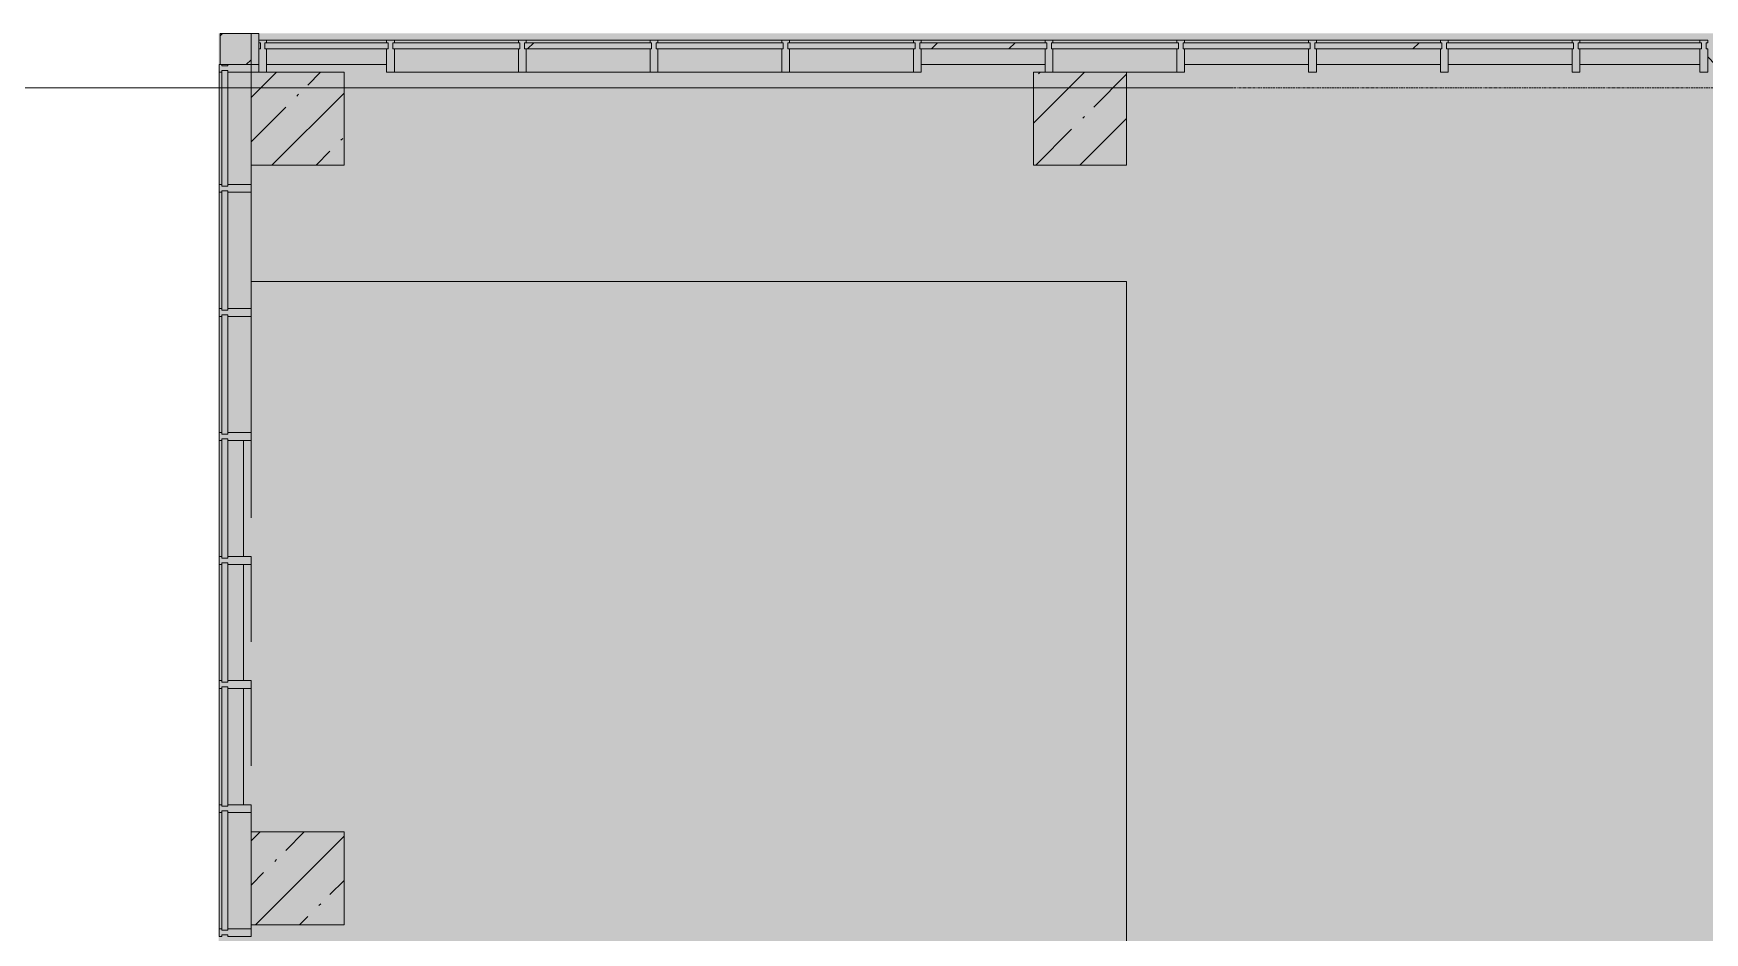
# Model space of a CAD drawing. Header units: millimetres. Extents: x -3917 to 185442, y -8553 to 29000.
# Drawn here: x 61087 to 71872, y 21550 to 27350 of the extents above; entities that cross this region are included whole.
import ezdxf

# ---------------------------------------------------------------- set-up
doc = ezdxf.new("R2010")
doc.units = ezdxf.units.MM
doc.linetypes.add('200_ШТРИХ__ш1_п0_6_', pattern=[800, 500, -300])
doc.linetypes.add('Осевая', pattern=[31.75, 6.35, -4.7625, 15.875, -4.7625])
doc.layers.add('A-DETL-GENF-1', color=7, linetype='Continuous', lineweight=9, true_color=0xc0c0c0, transparency=0.4)
for name, color, linetype, lineweight in [('A-DETL-MBND-1', 7, '200_ШТРИХ__ш1_п0_6_', 9), ('A-GLAZ-CURT-3', 7, 'Continuous', 5), ('A-WALL-4', 7, 'Continuous', 5), ('S-COLS-4', 7, 'Continuous', 5), ('Оси', 7, 'Continuous', 9), ('Оси-2', 7, 'Осевая', 9)]:
    doc.layers.add(name, color=color, linetype=linetype, lineweight=lineweight)
for name, color, linetype, lineweight, true_color in [('A-FLOR-1', 7, 'Continuous', 5, 0xb7b7b7), ('A-GLAZ-CURT-2', 7, 'Continuous', 5, 0x737373), ('A-GLAZ-CWMG-2', 7, 'Continuous', 5, 0x737373), ('A-GLAZ-CWMG-3', 7, 'Continuous', 5, 0x383e42), ('A-WALL-6', 7, 'Continuous', 5, 0x737373), ('S-COLS-3', 7, 'Continuous', 5, 0x737373)]:
    doc.layers.add(name, color=color, linetype=linetype, lineweight=lineweight, true_color=true_color)

# ---------------------------------------------------------------- blocks, each defined once
blk = doc.blocks.new('Прямоугольный импост - Импост структурный с накладкой - 190мм-22856805-2_10_1_птичка')
at = {"layer": 'A-GLAZ-CWMG-2'}
for p, q in [((0, 17), (-50, 17)), ((-50, 17), (-50, 0)), ((-50, 0), (-40, 0)), ((-40, 0), (-40, -40)), ((-10, -40), (-10, 0)), ((-10, 0), (0, 0)), ((0, 11), (0, 17)), ((-40, -40), (-50, -40)), ((-50, -40), (-50, -190)), ((0, -40), (-10, -40)), ((-50, -190), (0, -190))]:
    blk.add_line(p, q, dxfattribs=at)
blk = doc.blocks.new('Системная панель - Стекло - 40мм-22858580-2_10_1_птичка')
at = {"layer": 'A-GLAZ-CURT-2'}
for p, q in [((372.5, 40), (-372.5, 40)), ((-372.5, 40), (-372.5, 0)), ((-372.5, 0), (372.5, 0)), ((372.5, 0), (372.5, 40))]:
    blk.add_line(p, q, dxfattribs=at)
blk = doc.blocks.new('Системная панель - Стекло - 40мм-V110-2_10_1_птичка')
at = {"layer": 'A-GLAZ-CURT-2'}
for p, q in [((385, 40), (-385, 40)), ((-385, 40), (-385, 0)), ((-385, 0), (385, 0)), ((385, 0), (385, 40))]:
    blk.add_line(p, q, dxfattribs=at)
blk = doc.blocks.new('Прямоугольный импост - Импост структурный с накладкой - 190мм-22856798-2_10_1_птичка')
at = {"layer": 'A-GLAZ-CWMG-2'}
for p, q in [((-25, 0), (-25, 17)), ((-25, 17), (25, 17)), ((-15, 0), (-25, 0)), ((-15, -40), (-15, 0)), ((25, 0), (15, 0)), ((15, 0), (15, -40)), ((25, 17), (25, 0)), ((-25, -190), (-25, -40)), ((-25, -40), (-15, -40)), ((15, -40), (25, -40)), ((25, -40), (25, -190)), ((25, -190), (-25, -190))]:
    blk.add_line(p, q, dxfattribs=at)
blk = doc.blocks.new('Прямоугольный импост - Импост структурный с накладкой - 160мм-22858437-2_10_1_птичка')
at = {"layer": 'A-GLAZ-CWMG-2'}
for p, q in [((3854, 23925), (3854, 23175)), ((4011, 23925), (4011, 23175))]:
    blk.add_line(p, q, dxfattribs=at)
blk = doc.blocks.new('Системная панель - Стекло - 40мм-V111-2_10_1_птичка')
at = {"layer": 'A-GLAZ-CURT-2'}
for p, q in [((385, 40), (-385, 40)), ((-385, 40), (-385, 0)), ((-385, 0), (385, 0)), ((385, 0), (385, 40))]:
    blk.add_line(p, q, dxfattribs=at)
blk = doc.blocks.new('Системная панель - Стекло - 40мм-V112-2_10_1_птичка')
at = {"layer": 'A-GLAZ-CURT-3'}
h = blk.add_hatch(dxfattribs=at)
h.set_pattern_fill('FP_138', color=256, style=0, pattern_type=2)
h.set_pattern_definition([(135, (23850.1, -4371.1), (-1414.21, -1414.21), [1000, -3000]), (135, (24350.1, -5371.1), (-1414.21, -1414.21), [3000, -1000]), (135, (24850.1, -3371.1), (-1414.21, -1414.21), [1000, -3000])])
h.paths.add_polyline_path([(385, 40), (-385, 40), (-385, 0), (385, 0)])
at = {"layer": 'A-GLAZ-CURT-2'}
for p, q in [((385, 40), (-385, 40)), ((-385, 40), (-385, 0)), ((-385, 0), (385, 0)), ((385, 0), (385, 40))]:
    blk.add_line(p, q, dxfattribs=at)
blk = doc.blocks.new('Системная панель - Стекло - 40мм-22856069-2_10_1_птичка')
at = {"layer": 'A-GLAZ-CURT-2'}
for p, q in [((397.5, 0), (-397.5, 0)), ((-397.5, 0), (-397.5, -40)), ((397.5, -40), (397.5, 0)), ((-397.5, -40), (397.5, -40))]:
    blk.add_line(p, q, dxfattribs=at)
blk = doc.blocks.new('Системная панель - Стекло - 40мм-22856070-2_10_1_птичка')
at = {"layer": 'A-GLAZ-CURT-3'}
h = blk.add_hatch(dxfattribs=at)
h.set_pattern_fill('FP_139', color=256, style=0, pattern_type=2)
h.set_pattern_definition([(45, (-9285, -26790), (-1414.21, 1414.21), [1000, -3000]), (45, (-10285, -27290), (-1414.21, 1414.21), [3000, -1000]), (45, (-8285, -27790), (-1414.21, 1414.21), [1000, -3000])])
h.paths.add_polyline_path([(410, -40), (410, 0), (-410, 0), (-410, -40)])
at = {"layer": 'A-GLAZ-CURT-2'}
for p, q in [((410, 0), (-410, 0)), ((-410, 0), (-410, -40)), ((-410, -40), (410, -40)), ((410, -40), (410, 0))]:
    blk.add_line(p, q, dxfattribs=at)
blk = doc.blocks.new('Системная панель - Стекло - 40мм-V113-2_10_1_птичка')
at = {"layer": 'A-GLAZ-CURT-2'}
for p, q in [((410, 0), (-410, 0)), ((-410, 0), (-410, -40)), ((-410, -40), (410, -40)), ((410, -40), (410, 0))]:
    blk.add_line(p, q, dxfattribs=at)
blk = doc.blocks.new('Системная панель - Стекло - 40мм-22856305-2_10_1_птичка')
at = {"layer": 'A-GLAZ-CURT-3'}
h = blk.add_hatch(dxfattribs=at)
h.set_pattern_fill('FP_140', color=256, style=0, pattern_type=2)
h.set_pattern_definition([(45, (-11835.1, -26790), (-1414.21, 1414.21), [1000, -3000]), (45, (-12835.1, -27290), (-1414.21, 1414.21), [3000, -1000]), (45, (-10835.1, -27790), (-1414.21, 1414.21), [1000, -3000])])
h.paths.add_polyline_path([(410, -40), (410, 0), (-410, 0), (-410, -40)])
at = {"layer": 'A-GLAZ-CURT-2'}
for p, q in [((410, 0), (-410, 0)), ((-410, 0), (-410, -40)), ((-410, -40), (410, -40)), ((410, -40), (410, 0))]:
    blk.add_line(p, q, dxfattribs=at)
blk = doc.blocks.new('Системная панель - Стекло - 40мм-V114-2_10_1_птичка')
at = {"layer": 'A-GLAZ-CURT-2'}
for p, q in [((410, 0), (-410, 0)), ((-410, 0), (-410, -40)), ((-410, -40), (410, -40)), ((410, -40), (410, 0))]:
    blk.add_line(p, q, dxfattribs=at)
blk = doc.blocks.new('Системная панель - Стекло - 40мм-V115-2_10_1_птичка')
at = {"layer": 'A-GLAZ-CURT-2'}
for p, q in [((397.5, 0), (-397.5, 0)), ((-397.5, 0), (-397.5, -40)), ((397.5, -40), (397.5, 0)), ((-397.5, -40), (397.5, -40))]:
    blk.add_line(p, q, dxfattribs=at)
blk = doc.blocks.new('Прямоугольный импост - Импост структурный с накладкой - 190мм-22856073-2_10_1_птичка')
at = {"layer": 'A-GLAZ-CWMG-2'}
for p, q in [((-50, 40), (-50, 190)), ((-50, 190), (0, 190)), ((0, 190), (0, 40)), ((-40, 40), (-50, 40)), ((-50, -17), (-50, 0)), ((-50, 0), (-40, 0)), ((-40, 0), (-40, 40)), ((-10, 40), (-10, 0)), ((0, 40), (-10, 40)), ((-10, 0), (0, 0)), ((0, 0), (0, -17)), ((0, -17), (-50, -17))]:
    blk.add_line(p, q, dxfattribs=at)
blk = doc.blocks.new('Прямоугольный импост - Импост структурный с накладкой - 160мм-22794259-2_10_1_птичка')
at = {"layer": 'A-GLAZ-CWMG-2'}
for p, q in [((4160, 27307), (4935, 27307)), ((4160, 27150), (4935, 27150))]:
    blk.add_line(p, q, dxfattribs=at)
blk = doc.blocks.new('Прямоугольный импост - Импост структурный с накладкой - 160мм-20149070-2_10_1_птичка')
at = {"layer": 'A-GLAZ-CWMG-2'}
for p, q in [((8385, 27307), (9185, 27307)), ((8385, 27150), (9185, 27150))]:
    blk.add_line(p, q, dxfattribs=at)
blk = doc.blocks.new('Прямоугольный импост - Импост структурный с накладкой - 160мм-22794460-2_10_1_птичка')
at = {"layer": 'A-GLAZ-CWMG-2'}
for p, q in [((10935, 27307), (11285, 27307)), ((10935, 27150), (11285, 27150))]:
    blk.add_line(p, q, dxfattribs=at)
blk = doc.blocks.new('Прямоугольный импост - Импост структурный с накладкой - 160мм-22794342-2_10_1_птичка')
at = {"layer": 'A-GLAZ-CWMG-2'}
for p, q in [((11285, 27307), (11735, 27307)), ((11285, 27150), (11735, 27150))]:
    blk.add_line(p, q, dxfattribs=at)
blk = doc.blocks.new('Прямоугольный импост - Импост структурный с накладкой - 190мм-22856065-2_10_1_птичка')
at = {"layer": 'A-GLAZ-CWMG-2'}
for p, q in [((-25, 40), (-25, 190)), ((-25, 190), (25, 190)), ((25, 190), (25, 40)), ((-15, 40), (-25, 40)), ((-25, -17), (-25, 0)), ((-25, 0), (-15, 0)), ((-15, 0), (-15, 40)), ((15, 40), (15, 0)), ((25, 40), (15, 40)), ((15, 0), (25, 0)), ((25, 0), (25, -17)), ((25, -17), (-25, -17))]:
    blk.add_line(p, q, dxfattribs=at)
blk = doc.blocks.new('Прямоугольный импост - Импост структурный с накладкой - 190мм-V116-2_10_1_птичка')
at = {"layer": 'A-GLAZ-CWMG-2'}
for p, q in [((-50, 190), (-50, 40)), ((0, 40), (0, 190)), ((-50, 40), (-40, 40)), ((-40, 0), (-50, 0)), ((-50, 0), (-50, -17)), ((-40, 40), (-40, 0)), ((-10, 0), (-10, 40)), ((-10, 40), (0, 40)), ((0, 0), (-10, 0)), ((0, -17), (0, 0)), ((-50, -17), (0, -17))]:
    blk.add_line(p, q, dxfattribs=at)
blk = doc.blocks.new('Системная панель - Стекло - 40мм-V141-2_10_1_птичка')
at = {"layer": 'A-GLAZ-CURT-3'}
h = blk.add_hatch(dxfattribs=at)
h.set_pattern_fill('FP_161', color=256, style=0, pattern_type=2)
h.set_pattern_definition([(135, (24650.1, -4371.1), (-1414.21, -1414.21), [1000, -3000]), (135, (25150.1, -5371.1), (-1414.21, -1414.21), [3000, -1000]), (135, (25650.1, -3371.1), (-1414.21, -1414.21), [1000, -3000])])
h.paths.add_polyline_path([(385, 40), (-385, 40), (-385, 0), (385, 0)])
at = {"layer": 'A-GLAZ-CURT-2'}
for p, q in [((385, 40), (-385, 40)), ((-385, 40), (-385, 0)), ((-385, 0), (385, 0)), ((385, 0), (385, 40))]:
    blk.add_line(p, q, dxfattribs=at)
blk = doc.blocks.new('Прямоугольный импост - Импост структурный с накладкой - 190мм-V142-2_10_1_птичка')
at = {"layer": 'A-GLAZ-CWMG-3'}
for points in [[(3871, 24775), (3871, 25525), (3854, 25525), (3854, 24775)], [(4061, 24775), (4061, 25525), (3911, 25525), (3911, 24775)]]:
    blk.add_hatch(color=256, dxfattribs=at).paths.add_polyline_path(points)
at = {"layer": 'A-GLAZ-CWMG-2'}
for p, q in [((3854, 25525), (3854, 24775)), ((4061, 25525), (4061, 24775))]:
    blk.add_line(p, q, dxfattribs=at)
blk = doc.blocks.new('Системная панель - Стекло - 40мм-V143-2_10_1_птичка')
at = {"layer": 'A-GLAZ-CURT-2'}
for p, q in [((410, 0), (-410, 0)), ((-410, 0), (-410, -40)), ((-410, -40), (410, -40)), ((410, -40), (410, 0))]:
    blk.add_line(p, q, dxfattribs=at)
blk = doc.blocks.new('Прямоугольный импост - Импост структурный с накладкой - 190мм-23186024-2_10_1_птичка')
at = {"layer": 'A-GLAZ-CWMG-3'}
for points in [[(9987, 27290), (10035, 27290), (10035, 27307), (9235, 27307), (9235, 27290)], [(9987, 27100), (10035, 27100), (10035, 27250), (9235, 27250), (9235, 27100), (9710, 27100)]]:
    blk.add_hatch(color=256, dxfattribs=at).paths.add_polyline_path(points)
at = {"layer": 'A-GLAZ-CWMG-2'}
for p, q in [((9235, 27307), (10035, 27307)), ((9710, 27100), (10035, 27100))]:
    blk.add_line(p, q, dxfattribs=at)
blk = doc.blocks.new('Прямоугольный импост - Импост структурный с накладкой - 190мм-V144-2_10_1_птичка')
at = {"layer": 'A-GLAZ-CWMG-2'}
for p, q in [((-25, 40), (-25, 190)), ((25, 190), (25, 40)), ((-15, 40), (-25, 40)), ((-25, -17), (-25, 0)), ((-25, 0), (-15, 0)), ((-15, 0), (-15, 40)), ((15, 40), (15, 0)), ((25, 40), (15, 40)), ((15, 0), (25, 0)), ((25, 0), (25, -17)), ((25, -17), (-25, -17))]:
    blk.add_line(p, q, dxfattribs=at)
blk = doc.blocks.new('Системная панель - Стекло - 40мм-V145-2_10_1_птичка')
at = {"layer": 'A-GLAZ-CURT-2'}
for p, q in [((410, 0), (-410, 0)), ((-410, 0), (-410, -40)), ((-410, -40), (410, -40)), ((410, -40), (410, 0))]:
    blk.add_line(p, q, dxfattribs=at)
blk = doc.blocks.new('Прямоугольный импост - Импост структурный с накладкой - 190мм-V146-2_10_1_птичка')
at = {"layer": 'A-GLAZ-CWMG-3'}
for points in [[(8132, 27290), (8335, 27290), (8335, 27307), (7535, 27307), (7535, 27290)], [(8132, 27100), (8335, 27100), (8335, 27250), (7535, 27250), (7535, 27100)]]:
    blk.add_hatch(color=256, dxfattribs=at).paths.add_polyline_path(points)
at = {"layer": 'A-GLAZ-CWMG-2'}
for p, q in [((7535, 27307), (8335, 27307)), ((7535, 27100), (8335, 27100))]:
    blk.add_line(p, q, dxfattribs=at)
blk = doc.blocks.new('Системная панель - Стекло - 40мм-V172-2_10_1_птичка')
at = {"layer": 'A-GLAZ-CURT-2'}
for p, q in [((410, 0), (-410, 0)), ((-410, 0), (-410, -40)), ((-410, -40), (410, -40)), ((410, -40), (410, 0))]:
    blk.add_line(p, q, dxfattribs=at)
blk = doc.blocks.new('Системная панель - Стекло - 40мм-V173-2_10_1_птичка')
at = {"layer": 'A-GLAZ-CURT-2'}
for p, q in [((410, 0), (-410, 0)), ((-410, 0), (-410, -40)), ((-410, -40), (410, -40)), ((410, -40), (410, 0))]:
    blk.add_line(p, q, dxfattribs=at)
blk = doc.blocks.new('Прямоугольный импост - Импост структурный с накладкой - 190мм-22858574-2_10_1_птичка')
at = {"layer": 'A-GLAZ-CWMG-3'}
for points in [[(3871, 26375), (3871, 27100), (3854, 27100), (3854, 26375)], [(4061, 26375), (4060, 27100), (3911, 27100), (3911, 26375), (4060, 26375)]]:
    blk.add_hatch(color=256, dxfattribs=at).paths.add_polyline_path(points)
at = {"layer": 'A-GLAZ-CWMG-2'}
for p, q in [((3854, 27100), (3854, 26375)), ((4061, 26500), (4061, 26375))]:
    blk.add_line(p, q, dxfattribs=at)
blk = doc.blocks.new('BSC_Колонна _Прямоугольная - 200х200-22401950-2_10_1_птичка')
at = {"layer": 'S-COLS-4'}
h = blk.add_hatch(dxfattribs=at)
h.set_pattern_fill('FP_199', color=256, style=0, pattern_type=2)
h.set_pattern_definition([(45, (-3960, -27250), (-176.7767, 176.7767), [])])
h.paths.add_polyline_path([(-100, -100), (100, -100), (100, 100), (-100, 99)])
at = {"layer": 'S-COLS-3'}
for p, q in [((100, 100), (-100, 100)), ((-100, 99), (-100, -100)), ((100, -100), (100, 100)), ((-100, -100), (100, -100))]:
    blk.add_line(p, q, dxfattribs=at)
blk = doc.blocks.new('Системная панель - Стекло - 40мм-V186-2_10_1_птичка')
at = {"layer": 'A-GLAZ-CURT-3'}
h = blk.add_hatch(dxfattribs=at)
h.set_pattern_fill('FP_200', color=256, style=0, pattern_type=2)
h.set_pattern_definition([(45, (-6735, -26790), (-1414.21, 1414.21), [1000, -3000]), (45, (-7735, -27290), (-1414.21, 1414.21), [3000, -1000]), (45, (-5735, -27790), (-1414.21, 1414.21), [1000, -3000])])
h.paths.add_polyline_path([(410, -40), (410, 0), (-410, 0), (-410, -40), (42, -40)])
at = {"layer": 'A-GLAZ-CURT-2'}
for p, q in [((410, 0), (-410, 0)), ((-410, 0), (-410, -40)), ((-410, -40), (410, -40)), ((410, -40), (410, 0))]:
    blk.add_line(p, q, dxfattribs=at)
blk = doc.blocks.new('Системная панель - Стекло - 40мм-V187-2_10_1_птичка')
at = {"layer": 'A-GLAZ-CURT-2'}
for p, q in [((385, 40), (-385, 40)), ((-385, 40), (-385, 0)), ((-385, 0), (385, 0)), ((385, 0), (385, 40))]:
    blk.add_line(p, q, dxfattribs=at)
blk = doc.blocks.new('BSC_Колонна _Прямоугольная - 600х600-V191-2_10_1_птичка')
at = {"layer": 'S-COLS-4'}
h = blk.add_hatch(dxfattribs=at)
h.set_pattern_fill('FP_203', color=256, style=0, pattern_type=2)
h.set_pattern_definition([(45, (-9410, -26800), (-285.123, 285.123), []), (45, (-9124.88, -26800), (-285.123, 285.123), [504.031, -100.806, 16.764, -84.042])])
h.paths.add_polyline_path([(-300, -300), (300, -300), (300, 300), (-300, 300), (-300, -76)])
at = {"layer": 'S-COLS-3'}
for p, q in [((300, 300), (-300, 300)), ((-300, 300), (-300, -300)), ((300, -300), (300, 300)), ((-300, -300), (300, -300))]:
    blk.add_line(p, q, dxfattribs=at)
blk = doc.blocks.new('BSC_Колонна _Прямоугольная - 600х600-V192-2_10_1_птичка')
at = {"layer": 'S-COLS-4'}
h = blk.add_hatch(dxfattribs=at)
h.set_pattern_fill('FP_204', color=256, style=0, pattern_type=2)
h.set_pattern_definition([(45, (-4360, -26800), (-285.123, 285.123), []), (45, (-4074.88, -26800), (-285.123, 285.123), [504.031, -100.806, 16.764, -84.042])])
h.paths.add_polyline_path([(-300, -300), (300, -300), (300, 300), (-300, 300), (-300, 39)])
at = {"layer": 'S-COLS-3'}
for p, q in [((300, 300), (-300, 300)), ((-300, 300), (-300, -300)), ((300, -300), (300, 300)), ((-300, -300), (300, -300))]:
    blk.add_line(p, q, dxfattribs=at)
blk = doc.blocks.new('BSC_Колонна _Прямоугольная - 600х600-V193-2_10_1_птичка')
at = {"layer": 'S-COLS-4'}
h = blk.add_hatch(dxfattribs=at)
h.set_pattern_fill('FP_206', color=256, style=0, pattern_type=2)
h.set_pattern_definition([(45, (-4360, -21900), (-285.123, 285.123), []), (45, (-4074.88, -21900), (-285.123, 285.123), [504.031, -100.806, 16.764, -84.042])])
h.paths.add_polyline_path([(-300, -300), (300, -300), (300, 300), (-300, 300), (-300, -267)])
at = {"layer": 'S-COLS-3'}
for p, q in [((300, 300), (-300, 300)), ((-300, 300), (-300, -300)), ((300, -300), (300, 300)), ((-300, -300), (300, -300))]:
    blk.add_line(p, q, dxfattribs=at)
blk = doc.blocks.new('Системная панель - Стекло - 40мм-V202-2_10_1_птичка')
at = {"layer": 'A-GLAZ-CURT-2'}
for p, q in [((385, 40), (-385, 40)), ((-385, 40), (-385, 0)), ((-385, 0), (385, 0)), ((385, 0), (385, 40))]:
    blk.add_line(p, q, dxfattribs=at)
blk = doc.blocks.new('Прямоугольный импост - Импост структурный с накладкой - 190мм-V203-2_10_1_птичка')
at = {"layer": 'A-GLAZ-CWMG-3'}
for points in [[(3871, 21575), (3871, 22325), (3854, 22325), (3854, 21575)], [(4061, 21575), (4060, 22325), (3911, 22325), (3911, 21575), (4060, 21575)]]:
    blk.add_hatch(color=256, dxfattribs=at).paths.add_polyline_path(points)
at = {"layer": 'A-GLAZ-CWMG-2'}
for p, q in [((3854, 22325), (3854, 21575)), ((4061, 22325), (4061, 22200)), ((4061, 21600), (4061, 21575))]:
    blk.add_line(p, q, dxfattribs=at)
blk = doc.blocks.new('Прямоугольный импост - Импост структурный с накладкой - 190мм-V220-2_10_1_птичка')
at = {"layer": 'A-DETL-MBND-1'}
blk.add_hatch(color=256, dxfattribs=at).paths.add_polyline_path([(4061, 23975), (4061, 24725), (4011, 24725), (4011, 23975)])
blk.add_line((4061, 24725), (4061, 23975), dxfattribs=at)

msp = doc.modelspace()

# ---------------------------------------------------------------- hatches: boundary and pattern name
at = {"layer": 'A-DETL-GENF-1'}
msp.add_hatch(color=256, dxfattribs=at).paths.add_polyline_path([(91606.5, -280), (97191.5, -280), (97191.5, 23777.7), (92291.5, 23777.7), (92291.5, 27350), (62283.5, 27350), (62283.5, 15358), (58163.5, 15358), (58163.5, -280), (90679, -280)])
at = {"layer": 'A-WALL-4'}
h = msp.add_hatch(dxfattribs=at)
h.set_pattern_fill('FP_125', color=256, style=0, pattern_type=2)
h.set_pattern_definition([(135, (58431.52, 0), (-176.7767, -176.7767), [])])
h.paths.add_polyline_path([(72128.6, 27150), (72141.5, 27150), (72141.5, 27350), (71891.8, 27350), (71891.8, 27150)])
h.paths.add_polyline_path([(62491.5, 27150), (62541.5, 27150), (62541.5, 27350), (62491.5, 27350), (62491.5, 27325.2)])

# ---------------------------------------------------------------- linework, layer by layer
at = {"layer": 'A-FLOR-1'}
for p, q in [((68141.5, 25750), (62492.6, 25750)), ((68141.5, 20770), (68141.5, 25750))]:
    msp.add_line(p, q, dxfattribs=at)
at = {"layer": 'A-WALL-6'}
for p, q in [((62541.5, 27350), (62491.5, 27350)), ((62541.5, 27150), (62541.5, 27350)), ((62491.5, 27150), (62541.5, 27150))]:
    msp.add_line(p, q, dxfattribs=at)
at = {"layer": 'Оси'}
msp.add_line((56320.5, 27000), (68820.5, 27000), dxfattribs=at)
at = {"layer": 'Оси-2'}
msp.add_line((68820.5, 27000), (79791.5, 27000), dxfattribs=at)

# ---------------------------------------------------------------- block references
at = {"layer": 'A-DETL-MBND-1'}
for p in [(58431.5, 0), (58431.5, -800), (58431.5, -1600)]:
    msp.add_blockref('Прямоугольный импост - Импост структурный с накладкой - 190мм-V220-2_10_1_птичка', p, dxfattribs=at)
at = {"layer": 'A-GLAZ-CURT-2'}
for name, p in [('Системная панель - Стекло - 40мм-22856069-2_10_1_птичка', (62979, 27290)), ('Системная панель - Стекло - 40мм-V173-2_10_1_птичка', (63816.5, 27290)), ('Системная панель - Стекло - 40мм-V186-2_10_1_птичка', (64666.5, 27290)), ('Системная панель - Стекло - 40мм-V172-2_10_1_птичка', (65516.5, 27290)), ('Системная панель - Стекло - 40мм-V145-2_10_1_птичка', (66366.5, 27290)), ('Системная панель - Стекло - 40мм-22856070-2_10_1_птичка', (67216.5, 27290)), ('Системная панель - Стекло - 40мм-V143-2_10_1_птичка', (68066.5, 27290)), ('Системная панель - Стекло - 40мм-V113-2_10_1_птичка', (68916.5, 27290)), ('Системная панель - Стекло - 40мм-22856305-2_10_1_птичка', (69766.6, 27290)), ('Системная панель - Стекло - 40мм-V114-2_10_1_птичка', (70616.8, 27290)), ('Системная панель - Стекло - 40мм-V115-2_10_1_птичка', (71454.3, 27290))]:
    msp.add_blockref(name, p, dxfattribs=at)
at = {"layer": 'A-GLAZ-CURT-2', "rotation": 269.9999999999999}
for name, p in [('Системная панель - Стекло - 40мм-22858580-2_10_1_птичка', (62302.6, 26737.6)), ('Системная панель - Стекло - 40мм-V187-2_10_1_птичка', (62302.6, 25950.1)), ('Системная панель - Стекло - 40мм-V141-2_10_1_птичка', (62302.6, 25150.1)), ('Системная панель - Стекло - 40мм-V112-2_10_1_птичка', (62302.6, 24350.1)), ('Системная панель - Стекло - 40мм-V110-2_10_1_птичка', (62302.6, 23550.1)), ('Системная панель - Стекло - 40мм-V111-2_10_1_птичка', (62302.6, 22750.1)), ('Системная панель - Стекло - 40мм-V202-2_10_1_птичка', (62302.6, 21950.1))]:
    msp.add_blockref(name, p, dxfattribs=at)
at = {"layer": 'A-GLAZ-CWMG-2'}
for name, p, rotation in [('Прямоугольный импост - Импост структурный с накладкой - 190мм-V116-2_10_1_птичка', (62541.5, 27290), 180), ('Прямоугольный импост - Импост структурный с накладкой - 190мм-22856805-2_10_1_птичка', (62302.6, 27150.1), 89.99999999999991)]:
    msp.add_blockref(name, p, dxfattribs=dict(at, rotation=rotation))
for name, p in [('Прямоугольный импост - Импост структурный с накладкой - 160мм-22794259-2_10_1_птичка', (58431.5, 0)), ('Прямоугольный импост - Импост структурный с накладкой - 190мм-V146-2_10_1_птичка', (55881.5, 0)), ('Прямоугольный импост - Импост структурный с накладкой - 190мм-V146-2_10_1_птичка', (56731.5, 0)), ('Прямоугольный импост - Импост структурный с накладкой - 190мм-V146-2_10_1_птичка', (57581.5, 0)), ('Прямоугольный импост - Импост структурный с накладкой - 190мм-V146-2_10_1_птичка', (58431.5, 0)), ('Прямоугольный импост - Импост структурный с накладкой - 160мм-20149070-2_10_1_птичка', (58431.5, 0)), ('Прямоугольный импост - Импост структурный с накладкой - 190мм-23186024-2_10_1_птичка', (58431.5, 0)), ('Прямоугольный импост - Импост структурный с накладкой - 160мм-20149070-2_10_1_птичка', (60131.5, 0)), ('Прямоугольный импост - Импост структурный с накладкой - 160мм-22794460-2_10_1_птичка', (58431.5, 0)), ('Прямоугольный импост - Импост структурный с накладкой - 160мм-22794342-2_10_1_птичка', (58431.5, 0)), ('Прямоугольный импост - Импост структурный с накладкой - 160мм-20149070-2_10_1_птичка', (61831.8, 0)), ('Прямоугольный импост - Импост структурный с накладкой - 160мм-22794259-2_10_1_птичка', (66906.8, 0)), ('Прямоугольный импост - Импост структурный с накладкой - 190мм-22858574-2_10_1_птичка', (58431.5, 0)), ('Прямоугольный импост - Импост структурный с накладкой - 190мм-V142-2_10_1_птичка', (58431.5, 800)), ('Прямоугольный импост - Импост структурный с накладкой - 190мм-V142-2_10_1_птичка', (58431.5, 0)), ('Прямоугольный импост - Импост структурный с накладкой - 160мм-22858437-2_10_1_птичка', (58431.5, 800)), ('Прямоугольный импост - Импост структурный с накладкой - 160мм-22858437-2_10_1_птичка', (58431.5, 0)), ('Прямоугольный импост - Импост структурный с накладкой - 160мм-22858437-2_10_1_птичка', (58431.5, -800)), ('Прямоугольный импост - Импост структурный с накладкой - 190мм-V203-2_10_1_птичка', (58431.5, 0))]:
    msp.add_blockref(name, p, dxfattribs=at)
at = {"layer": 'A-GLAZ-CWMG-2', "extrusion": (0, 0, -1)}
for name, p, rotation in [('Прямоугольный импост - Импост структурный с накладкой - 190мм-22856065-2_10_1_птичка', (-63391.5, 27290), 180), ('Прямоугольный импост - Импост структурный с накладкой - 190мм-22856065-2_10_1_птичка', (-64241.5, 27290), 180), ('Прямоугольный импост - Импост структурный с накладкой - 190мм-22856065-2_10_1_птичка', (-65091.5, 27290), 180), ('Прямоугольный импост - Импост структурный с накладкой - 190мм-22856065-2_10_1_птичка', (-65941.5, 27290), 180), ('Прямоугольный импост - Импост структурный с накладкой - 190мм-22856065-2_10_1_птичка', (-66791.5, 27290), 180), ('Прямоугольный импост - Импост структурный с накладкой - 190мм-V144-2_10_1_птичка', (-67641.5, 27290), 180), ('Прямоугольный импост - Импост структурный с накладкой - 190мм-22856065-2_10_1_птичка', (-68491.5, 27290), 180), ('Прямоугольный импост - Импост структурный с накладкой - 190мм-22856065-2_10_1_птичка', (-69341.5, 27290), 180), ('Прямоугольный импост - Импост структурный с накладкой - 190мм-22856065-2_10_1_птичка', (-70191.8, 27290), 180), ('Прямоугольный импост - Импост структурный с накладкой - 190мм-22856065-2_10_1_птичка', (-71041.8, 27290), 180), ('Прямоугольный импост - Импост структурный с накладкой - 190мм-22856073-2_10_1_птичка', (-71891.8, 27290), 180), ('Прямоугольный импост - Импост структурный с накладкой - 190мм-22856798-2_10_1_птичка', (-62302.6, 26350.1), 270.0000000000001), ('Прямоугольный импост - Импост структурный с накладкой - 190мм-22856798-2_10_1_птичка', (-62302.6, 25550.1), 270.0000000000001), ('Прямоугольный импост - Импост структурный с накладкой - 190мм-22856798-2_10_1_птичка', (-62302.6, 24750.1), 270.0000000000001), ('Прямоугольный импост - Импост структурный с накладкой - 190мм-22856798-2_10_1_птичка', (-62302.6, 23950.1), 270.0000000000001), ('Прямоугольный импост - Импост структурный с накладкой - 190мм-22856798-2_10_1_птичка', (-62302.6, 23150.1), 270.0000000000001), ('Прямоугольный импост - Импост структурный с накладкой - 190мм-22856798-2_10_1_птичка', (-62302.6, 22350.1), 270.0000000000001), ('Прямоугольный импост - Импост структурный с накладкой - 190мм-22856798-2_10_1_птичка', (-62302.6, 21550.1), 270.0000000000001)]:
    msp.add_blockref(name, p, dxfattribs=dict(at, rotation=rotation))
at = {"layer": 'S-COLS-3'}
for name, p in [('BSC_Колонна _Прямоугольная - 200х200-22401950-2_10_1_птичка', (62391.5, 27250)), ('BSC_Колонна _Прямоугольная - 600х600-V192-2_10_1_птичка', (62791.5, 26800)), ('BSC_Колонна _Прямоугольная - 600х600-V191-2_10_1_птичка', (67841.5, 26800)), ('BSC_Колонна _Прямоугольная - 600х600-V193-2_10_1_птичка', (62791.5, 21900))]:
    msp.add_blockref(name, p, dxfattribs=at)

doc.saveas('drawing.dxf')
